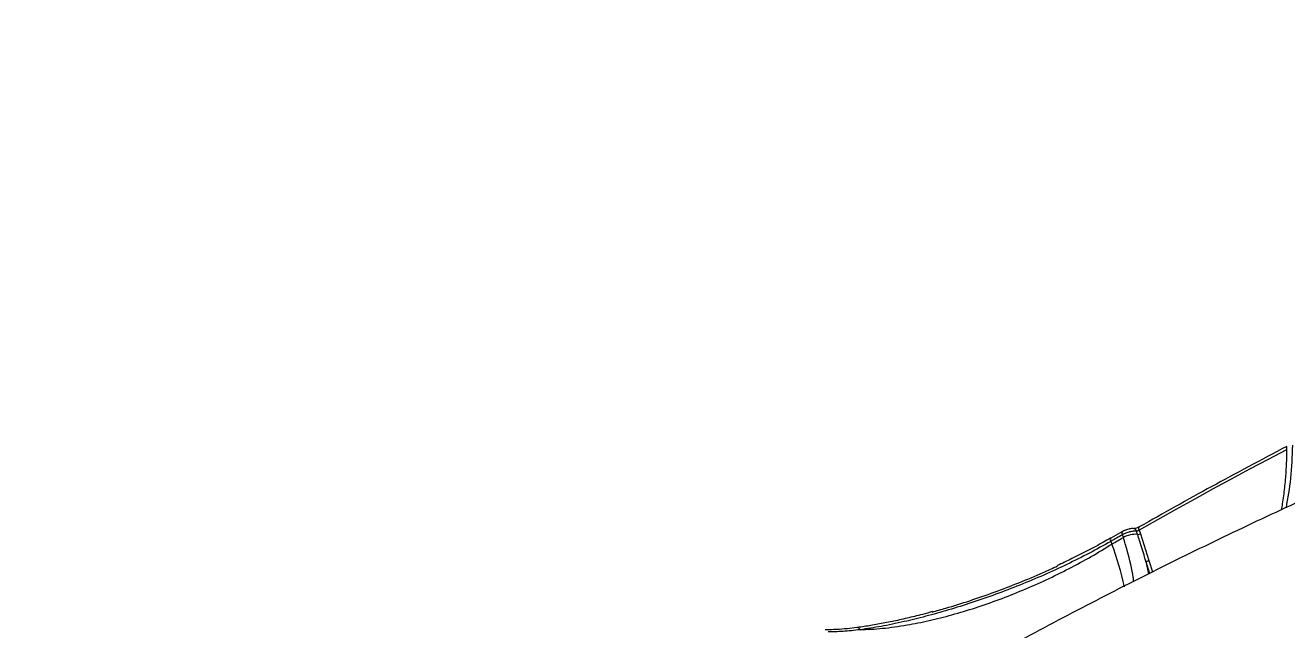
# Model space of a CAD drawing. Header units: millimetres. Extents: x -6521 to 6343, y -6174 to 4868.
# Drawn here: x -3877.7 to -3604.2, y 960.6 to 1091.6 of the extents above; entities that cross this region are included whole.
import ezdxf

# ---------------------------------------------------------------- set-up
doc = ezdxf.new("R2010")
doc.units = ezdxf.units.MM
for name, color, linetype in [('DIKOM_ОБЪЕКТ', 7, 'Continuous'), ('DIKOM_РАЗМЕР_ЗОНА', 7, 'Continuous'), ('DIKOM_РАЗМЕР_ОБЪЕКТА', 7, 'Continuous')]:
    doc.layers.add(name, color=color, linetype=linetype)
doc.styles.add('style1', font='arial.ttf', dxfattribs={"width": 0.8})
doc.dimstyles.new('1-50', dxfattribs={"dimtxt": 300, "dimasz": 200, "dimexe": 100, "dimexo": 0, "dimgap": 100, "dimtad": 1, "dimtxsty": 'style1', "dimcen": 200, "dimclrd": 7, "dimclre": 7, "dimclrt": 7, "dimadec": 1, "dimazin": 2, "dimtfac": 1, "dimtmove": 0, "dimatfit": 2, "dimfxl": 0, "dimlwd": 25, "dimlwe": 18, "dimarcsym": 0})

# ---------------------------------------------------------------- blocks, each defined once
blk = doc.blocks.new('*D12')
at = {"layer": 'Defpoints', "color": 0, "transparency": 16777216}
for p in [(918.99, 3251.45), (5268.57, 3251.45), (-3684.78, -1936.75)]:
    blk.add_point(p, dxfattribs=at)
at = {"layer": 'DIKOM_РАЗМЕР_ОБЪЕКТА', "color": 7, "lineweight": 18, "transparency": 16777216}
for p, q in [((918.99, 3251.45), (5368.57, 3251.45)), ((-3684.78, -1936.75), (5368.57, -1936.75))]:
    blk.add_line(p, q, dxfattribs=at)
at = {"layer": 'DIKOM_РАЗМЕР_ОБЪЕКТА', "color": 7, "lineweight": 25, "transparency": 16777216}
blk.add_line((5268.57, -1736.75), (5268.57, 3051.45), dxfattribs=at)
at = {"layer": 'DIKOM_РАЗМЕР_ОБЪЕКТА', "color": 7, "transparency": 16777216}
for points in [[(5235.23, 3051.45), (5301.9, 3051.45), (5268.57, 3251.45)], [(5235.23, -1736.75), (5301.9, -1736.75), (5268.57, -1936.75)]]:
    blk.add_solid(points, dxfattribs=at)
at = {"layer": 'DIKOM_РАЗМЕР_ОБЪЕКТА', "color": 7, "transparency": 16777216, "insert": (5015.39, 711.25), "char_height": 300, "attachment_point": 5, "rotation": 90, "style": 'style1'}
blk.add_mtext('5150', dxfattribs=at)
blk = doc.blocks.new('*D13')
at = {"layer": 'Defpoints', "color": 0, "transparency": 16777216}
for p in [(1683.24, 4867.99), (-4359.52, -3960.36), (6242.61, -3960.36)]:
    blk.add_point(p, dxfattribs=at)
at = {"layer": 'DIKOM_РАЗМЕР_ЗОНА', "color": 7, "lineweight": 18, "transparency": 16777216}
for p, q in [((1683.24, 4867.99), (6342.61, 4867.99)), ((-4359.52, -3960.36), (6342.61, -3960.36))]:
    blk.add_line(p, q, dxfattribs=at)
at = {"layer": 'DIKOM_РАЗМЕР_ЗОНА', "color": 7, "lineweight": 25, "transparency": 16777216}
blk.add_line((6242.61, 4667.99), (6242.61, -3760.36), dxfattribs=at)
at = {"layer": 'DIKOM_РАЗМЕР_ЗОНА', "color": 7, "transparency": 16777216}
for points in [[(6209.28, 4667.99), (6275.95, 4667.99), (6242.61, 4867.99)], [(6209.28, -3760.36), (6275.95, -3760.36), (6242.61, -3960.36)]]:
    blk.add_solid(points, dxfattribs=at)
at = {"layer": 'DIKOM_РАЗМЕР_ЗОНА', "color": 7, "transparency": 16777216, "insert": (5989.44, 630.24), "char_height": 300, "attachment_point": 5, "rotation": 90, "style": 'style1'}
blk.add_mtext('8850', dxfattribs=at)

msp = doc.modelspace()

# ---------------------------------------------------------------- linework, layer by layer
at = {"layer": 'DIKOM_ОБЪЕКТ', "color": 7, "linetype": 'Continuous', "lineweight": 15}
for p, q in [((-3639.825, 981.906), (-3642.388, 980.44)), ((-3639.825, 981.906), (-3639.818, 981.91)), ((-3636.586, 981.282), (-3636.804, 981.977)), ((-3636.223, 982.209), (-3635.973, 981.414)), ((-3642.398, 979.746), (-3642.157, 979.189)), ((-3639.652, 980.621), (-3639.837, 981.211)), ((-3635.973, 981.414), (-3634.117, 975.62)), ((-3634.778, 975.499), (-3634.229, 972.696)), ((-3633.944, 972.841), (-3634.778, 975.499)), ((-3634.117, 975.62), (-3633.341, 973.148)), ((-3697.352, 961.088), (-3697.387, 961.088))]:
    msp.add_line(p, q, dxfattribs=at)
at = {"layer": 'DIKOM_ОБЪЕКТ', "color": 7, "linetype": 'Continuous', "lineweight": 15, "flags": 128}
for points in [[(-3604.287, 999.63), (-3608.301, 997.515), (-3612.308, 995.382), (-3616.309, 993.231), (-3620.304, 991.063), (-3624.293, 988.876), (-3628.276, 986.672), (-3632.252, 984.449), (-3636.223, 982.209)], [(-3639.837, 981.211), (-3639.888, 981.373), (-3639.919, 981.524), (-3639.929, 981.656), (-3639.916, 981.767), (-3639.882, 981.85), (-3639.828, 981.904), (-3639.825, 981.906)], [(-3636.223, 982.209), (-3636.274, 982.373), (-3636.304, 982.524), (-3636.313, 982.657), (-3636.3, 982.768), (-3636.265, 982.851), (-3636.211, 982.905), (-3636.208, 982.906)], [(-3642.413, 980.422), (-3642.391, 980.439), (-3642.388, 980.44)], [(-3639.837, 981.211), (-3640.157, 981.028), (-3640.478, 980.845), (-3640.798, 980.662), (-3641.118, 980.479), (-3641.438, 980.296), (-3641.758, 980.113), (-3642.078, 979.93), (-3642.398, 979.746)], [(-3642.157, 979.189), (-3641.844, 979.368), (-3641.531, 979.547), (-3641.218, 979.726), (-3640.905, 979.905), (-3640.592, 980.084), (-3640.279, 980.263), (-3639.965, 980.442), (-3639.652, 980.621)]]:
    msp.add_lwpolyline(points, dxfattribs=at)
at = {"layer": 'DIKOM_ОБЪЕКТ', "color": 7, "linetype": 'Continuous', "lineweight": 15}
for centre, radius, start, end in [((-3637.539, 981.782), 0.76, 14.82782, 81.46286), ((-3641.814, 980.098), 0.681, 151.56775, 211.0396), ((-3706.615, 955.163), 68.79, 12.39425, 20.44193), ((-3636.961, 975.581), 5.713, 86.23796, 118.10153), ((-3636.512, 982.423), 1.144, 266.2509, 298.08158), ((-3634.622, 976.517), 1.03, 261.29846, 299.38396), ((-3697.427, 960.324), 0.767, 23.31099, 84.41342)]:
    msp.add_arc(centre, radius, start, end, dxfattribs=at)
for points, knots in [([(-3286.919, 1077.069), (-3288.065, 1076.946), (-3295.051, 1076.195), (-3307.86, 1074.511), (-3325.344, 1072), (-3342.809, 1069.15), (-3360.251, 1065.994), (-3377.666, 1062.524), (-3395.049, 1058.743), (-3412.395, 1054.651), (-3429.699, 1050.25), (-3446.957, 1045.54), (-3464.165, 1040.522), (-3481.316, 1035.197), (-3498.407, 1029.566), (-3515.433, 1023.631), (-3532.39, 1017.393), (-3549.271, 1010.853), (-3566.073, 1004.013), (-3582.791, 996.875), (-3599.42, 989.44), (-3615.956, 981.71), (-3632.394, 973.687), (-3648.729, 965.375), (-3664.954, 956.769), (-3680.685, 948.112), (-3690.943, 942.191), (-3695.881, 939.342)], [0, 0, 0, 0, 0.0080362, 0.0490173, 0.0900369, 0.131096, 0.172195, 0.213335, 0.2545162, 0.2957394, 0.3370053, 0.3783136, 0.4196653, 0.4610597, 0.5024977, 0.543979, 0.5855033, 0.6270709, 0.6686811, 0.7103338, 0.7520284, 0.7937648, 0.8355422, 0.8773598, 0.9192175, 0.9611138, 1, 1, 1, 1]), ([(-3604.245, 1000.342), (-3607.027, 998.874), (-3615.093, 994.616), (-3625.748, 988.801), (-3633.593, 984.38), (-3636.209, 982.906)], [0, 0, 0, 0, 0.2597913, 0.7532296, 1, 1, 1, 1]), ([(-3604.3, 1000.196), (-3604.296, 999.662), (-3604.285, 997.885), (-3604.427, 994.925), (-3604.732, 991.355), (-3605.079, 988.555), (-3605.371, 987.009), (-3605.455, 986.563)], [0, 0, 0, 0, 0.1116909, 0.3713955, 0.6324496, 0.8937454, 1, 1, 1, 1]), ([(-3603.006, 1000.614), (-3603.093, 998.186), (-3603.262, 993.468), (-3604.032, 989.15), (-3604.406, 987.053)], [0, 0, 0, 0, 0.5144616, 1, 1, 1, 1]), ([(-3636.804, 981.977), (-3636.832, 981.98), (-3637.039, 982.003), (-3637.517, 981.986), (-3638.293, 981.834), (-3639.114, 981.57), (-3639.596, 981.33), (-3639.837, 981.211)], [0, 0, 0, 0, 0.0371099, 0.2779633, 0.5187734, 0.7593416, 1, 1, 1, 1]), ([(-3638.976, 982.273), (-3639.086, 982.239), (-3639.386, 982.148), (-3639.647, 981.996), (-3639.811, 981.899)], [0, 0, 0, 0, 0.3689163, 1, 1, 1, 1]), ([(-3637.428, 982.52), (-3637.527, 982.531), (-3637.861, 982.567), (-3638.386, 982.484), (-3638.815, 982.33), (-3638.976, 982.273)], [0, 0, 0, 0, 0.2082183, 0.7020688, 1, 1, 1, 1]), ([(-3636.213, 982.906), (-3636.229, 982.896), (-3636.315, 982.844), (-3636.536, 982.742), (-3636.846, 982.629), (-3637.134, 982.558), (-3637.32, 982.533), (-3637.414, 982.533), (-3637.416, 982.533), (-3637.416, 982.533)], [0, 0, 0, 0, 0.0438212, 0.2328498, 0.4424655, 0.6550836, 0.8134846, 0.9383359, 1, 1, 1, 1]), ([(-3636.223, 982.209), (-3636.269, 982.18), (-3636.362, 982.12), (-3636.52, 982.047), (-3636.668, 981.996), (-3636.76, 981.979), (-3636.799, 981.977), (-3636.804, 981.977)], [0, 0, 0, 0, 0.2401669, 0.4810319, 0.7222263, 0.9628418, 1, 1, 1, 1]), ([(-3642.398, 979.746), (-3643.92, 978.899), (-3646.968, 977.201), (-3651.86, 974.766), (-3656.909, 972.446), (-3662.082, 970.279), (-3667.3, 968.28), (-3672.492, 966.47), (-3677.583, 964.873), (-3682.513, 963.492), (-3687.436, 962.285), (-3692.273, 961.282), (-3695.239, 960.846), (-3696.722, 960.628)], [0, 0, 0, 0, 0.0886929, 0.1776679, 0.2663586, 0.3550652, 0.4440574, 0.5327621, 0.6211397, 0.7097992, 0.7981779, 0.8990874, 1, 1, 1, 1]), ([(-3696.722, 960.628), (-3695.128, 960.698), (-3691.938, 960.838), (-3686.865, 961.557), (-3681.807, 962.568), (-3676.841, 963.819), (-3671.75, 965.345), (-3666.592, 967.141), (-3661.435, 969.176), (-3656.342, 971.423), (-3651.39, 973.863), (-3646.608, 976.451), (-3643.639, 978.277), (-3642.157, 979.189)], [0, 0, 0, 0, 0.1033749, 0.2067498, 0.2946057, 0.3827342, 0.4705917, 0.5587486, 0.6471793, 0.7353374, 0.8234659, 0.9118698, 1, 1, 1, 1]), ([(-3642.444, 980.469), (-3642.955, 980.174), (-3644.53, 979.267), (-3647.33, 977.779), (-3650.666, 976.08), (-3652.927, 975.015), (-3653.988, 974.515)], [0, 0, 0, 0, 0.1423786, 0.4390609, 0.7369365, 1, 1, 1, 1]), ([(-3637.42, 971.072), (-3637.453, 971.359), (-3637.692, 973.434), (-3638.495, 976.701), (-3639.373, 979.674), (-3639.652, 980.621)], [0, 0, 0, 0, 0.0983393, 0.7129687, 1, 1, 1, 1]), ([(-3634.778, 975.499), (-3634.867, 975.795), (-3635.317, 977.275), (-3635.931, 979.195), (-3636.446, 980.833), (-3636.586, 981.282)], [0, 0, 0, 0, 0.1536517, 0.768295, 1, 1, 1, 1]), ([(-3681.122, 964.461), (-3680.129, 964.733), (-3677.471, 965.46), (-3672.951, 966.893), (-3667.654, 968.73), (-3662.328, 970.777), (-3657.712, 972.689), (-3654.959, 973.972), (-3653.913, 974.459)], [0, 0, 0, 0, 0.1142513, 0.3056739, 0.4977185, 0.6903882, 0.8824375, 1, 1, 1, 1]), ([(-3681.002, 964.55), (-3681.742, 964.346), (-3683.642, 963.821), (-3686.586, 963.103), (-3689.831, 962.381), (-3692.924, 961.785), (-3695.448, 961.359), (-3696.852, 961.183), (-3697.354, 961.119)], [0, 0, 0, 0, 0.1216519, 0.3123203, 0.504549, 0.697896, 0.8918183, 1, 1, 1, 1]), ([(-3697.387, 961.095), (-3698.094, 961.007), (-3699.68, 960.81), (-3701.863, 960.658), (-3703.472, 960.589), (-3704.204, 960.616), (-3704.319, 960.62)], [0, 0, 0, 0, 0.2689534, 0.6038972, 0.9381699, 1, 1, 1, 1]), ([(-3696.722, 960.628), (-3697.997, 960.482), (-3700.565, 960.188), (-3702.625, 960.165), (-3703.663, 960.154)], [0, 0, 0, 0, 0.4964841, 1, 1, 1, 1])]:
    msp.add_open_spline(points, degree=3, knots=knots, dxfattribs=at)

# ---------------------------------------------------------------- dimensions: what is measured, and where the dimension line sits
at = {"layer": 'DIKOM_РАЗМЕР_ЗОНА'}
dim = msp.add_linear_dim(base=(6242.612, -3960.361), p1=(1683.243, 4867.991), p2=(-4359.523, -3960.361), angle=90, text='8850', dimstyle='1-50', dxfattribs=at)
dim.commit()
dim.dimension.update_dxf_attribs({"geometry": '*D13', "text_midpoint": (6242.612, 630.237), "dimtype": 160})
at = {"layer": 'DIKOM_РАЗМЕР_ОБЪЕКТА'}
dim = msp.add_linear_dim(base=(5268.566, 3251.455), p1=(-3684.783, -1936.746), p2=(918.989, 3251.455), angle=90, text='5150', dimstyle='1-50', dxfattribs=at)
dim.commit()
dim.dimension.update_dxf_attribs({"geometry": '*D12', "text_midpoint": (5268.566, 711.247), "dimtype": 160})

doc.saveas('drawing.dxf')
